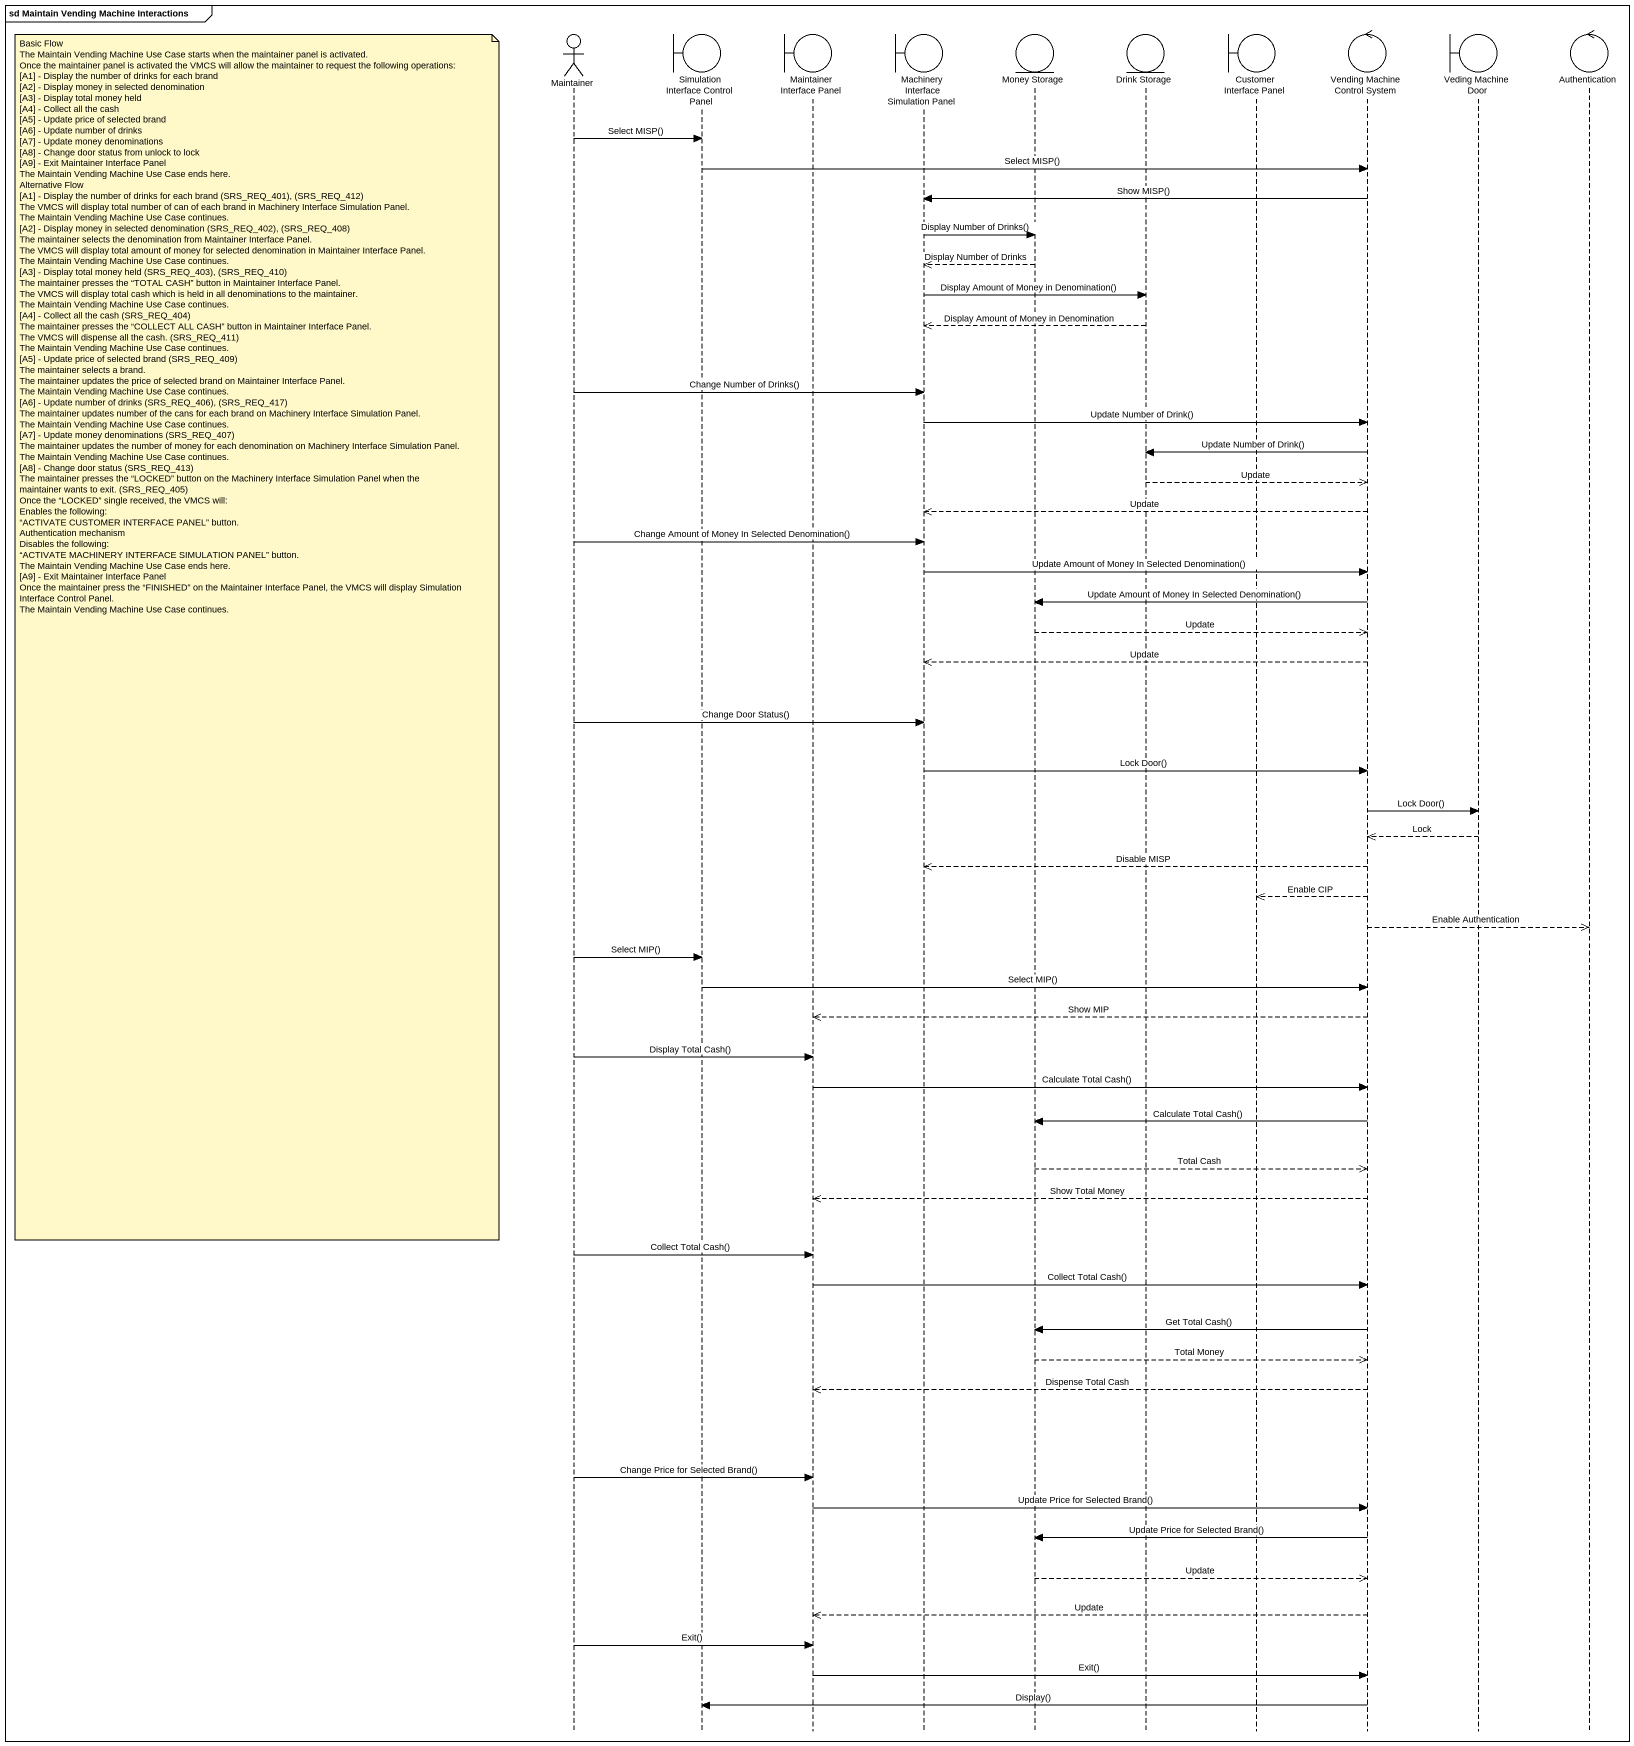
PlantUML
@startuml
mainframe sd Maintain Vending Machine Interactions
hide footbox
actor Maintainer
boundary "Simulation Interface Control Panel" as Simulation_Interface
boundary "Maintainer Interface Panel" as Maintainer_Interface_Panel
boundary "Machinery Interface Simulation Panel" as Machinery_Interface
entity "Money Storage" as Money_Storage
entity "Drink Storage" as Drink_Storage
boundary "Customer Interface Panel" as Customer_Interface_Panel
control "Vending Machine Control System" as Vending_Machine_Control
boundary "Veding Machine Door" as Veding_Machine_Door
control Authentication

Maintainer -> Simulation_Interface : Select MISP()
Simulation_Interface -> Vending_Machine_Control : Select MISP()
Vending_Machine_Control -> Machinery_Interface : Show MISP()
Machinery_Interface -> Money_Storage : Display Number of Drinks()
Money_Storage -->> Machinery_Interface : Display Number of Drinks
Machinery_Interface -> Drink_Storage : Display Amount of Money in Denomination()
Drink_Storage -->> Machinery_Interface : Display Amount of Money in Denomination
Maintainer -> Machinery_Interface : Change Number of Drinks()
Machinery_Interface -> Vending_Machine_Control : Update Number of Drink()
Vending_Machine_Control -> Drink_Storage : Update Number of Drink()
Drink_Storage -->> Vending_Machine_Control : Update
Vending_Machine_Control -->> Machinery_Interface : Update
Maintainer -> Machinery_Interface : Change Amount of Money In Selected Denomination()
Machinery_Interface -> Vending_Machine_Control : Update Amount of Money In Selected Denomination()
Vending_Machine_Control -> Money_Storage : Update Amount of Money In Selected Denomination()
Money_Storage -->> Vending_Machine_Control : Update
note left of Maintainer
  Basic Flow
  The Maintain Vending Machine Use Case starts when the maintainer panel is activated.
  Once the maintainer panel is activated the VMCS will allow the maintainer to request the following operations:
  [A1] - Display the number of drinks for each brand
  [A2] - Display money in selected denomination
  [A3] - Display total money held
  [A4] - Collect all the cash
  [A5] - Update price of selected brand
  [A6] - Update number of drinks
  [A7] - Update money denominations
  [A8] - Change door status from unlock to lock
  [A9] - Exit Maintainer Interface Panel
  The Maintain Vending Machine Use Case ends here.
  Alternative Flow
  [A1] - Display the number of drinks for each brand (SRS_REQ_401), (SRS_REQ_412)
  The VMCS will display total number of can of each brand in Machinery Interface Simulation Panel.
  The Maintain Vending Machine Use Case continues.
  [A2] - Display money in selected denomination (SRS_REQ_402), (SRS_REQ_408)
  The maintainer selects the denomination from Maintainer Interface Panel.
  The VMCS will display total amount of money for selected denomination in Maintainer Interface Panel.
  The Maintain Vending Machine Use Case continues.
  [A3] - Display total money held (SRS_REQ_403), (SRS_REQ_410)
  The maintainer presses the “TOTAL CASH” button in Maintainer Interface Panel.
  The VMCS will display total cash which is held in all denominations to the maintainer.
  The Maintain Vending Machine Use Case continues.
  [A4] - Collect all the cash (SRS_REQ_404)
  The maintainer presses the “COLLECT ALL CASH” button in Maintainer Interface Panel.
  The VMCS will dispense all the cash. (SRS_REQ_411)
  The Maintain Vending Machine Use Case continues.
  [A5] - Update price of selected brand (SRS_REQ_409)
  The maintainer selects a brand.
  The maintainer updates the price of selected brand on Maintainer Interface Panel.
  The Maintain Vending Machine Use Case continues.
  [A6] - Update number of drinks (SRS_REQ_406), (SRS_REQ_417)
  The maintainer updates number of the cans for each brand on Machinery Interface Simulation Panel.
  The Maintain Vending Machine Use Case continues.
  [A7] - Update money denominations (SRS_REQ_407)
  The maintainer updates the number of money for each denomination on Machinery Interface Simulation Panel.
  The Maintain Vending Machine Use Case continues.
  [A8] - Change door status (SRS_REQ_413)
  The maintainer presses the “LOCKED” button on the Machinery Interface Simulation Panel when the maintainer wants to exit. (SRS_REQ_405)
  Once the “LOCKED” single received, the VMCS will:
  Enables the following:
  “ACTIVATE CUSTOMER INTERFACE PANEL” button.
  Authentication mechanism
  Disables the following:
  “ACTIVATE MACHINERY INTERFACE SIMULATION PANEL” button.
  The Maintain Vending Machine Use Case ends here.
  [A9] - Exit Maintainer Interface Panel
  Once the maintainer press the “FINISHED” on the Maintainer Interface Panel, the VMCS will display Simulation Interface Control Panel.
  The Maintain Vending Machine Use Case continues.
end note
Vending_Machine_Control -->> Machinery_Interface : Update
Maintainer -> Machinery_Interface : Change Door Status()
Machinery_Interface -> Vending_Machine_Control : Lock Door()
Vending_Machine_Control -> Veding_Machine_Door : Lock Door()
Veding_Machine_Door -->> Vending_Machine_Control : Lock
Vending_Machine_Control -->> Machinery_Interface : Disable MISP
Vending_Machine_Control -->> Customer_Interface_Panel : Enable CIP
Vending_Machine_Control -->> Authentication : Enable Authentication
Maintainer -> Simulation_Interface : Select MIP()
Simulation_Interface -> Vending_Machine_Control : Select MIP()
Vending_Machine_Control -->> Maintainer_Interface_Panel : Show MIP
Maintainer -> Maintainer_Interface_Panel : Display Total Cash()
Maintainer_Interface_Panel -> Vending_Machine_Control : Calculate Total Cash()
Vending_Machine_Control -> Money_Storage : Calculate Total Cash()
Money_Storage -->> Vending_Machine_Control : Total Cash
Vending_Machine_Control -->> Maintainer_Interface_Panel : Show Total Money
Maintainer -> Maintainer_Interface_Panel : Collect Total Cash()
Maintainer_Interface_Panel -> Vending_Machine_Control : Collect Total Cash()
Vending_Machine_Control -> Money_Storage : Get Total Cash()
Money_Storage -->> Vending_Machine_Control : Total Money
Vending_Machine_Control -->> Maintainer_Interface_Panel : Dispense Total Cash
Maintainer -> Maintainer_Interface_Panel : Change Price for Selected Brand()
Maintainer_Interface_Panel -> Vending_Machine_Control : Update Price for Selected Brand()
Vending_Machine_Control -> Money_Storage : Update Price for Selected Brand()
Money_Storage -->> Vending_Machine_Control : Update
Vending_Machine_Control -->> Maintainer_Interface_Panel : Update
Maintainer -> Maintainer_Interface_Panel : Exit()
Maintainer_Interface_Panel -> Vending_Machine_Control : Exit()
Vending_Machine_Control -> Simulation_Interface : Display()
@enduml
